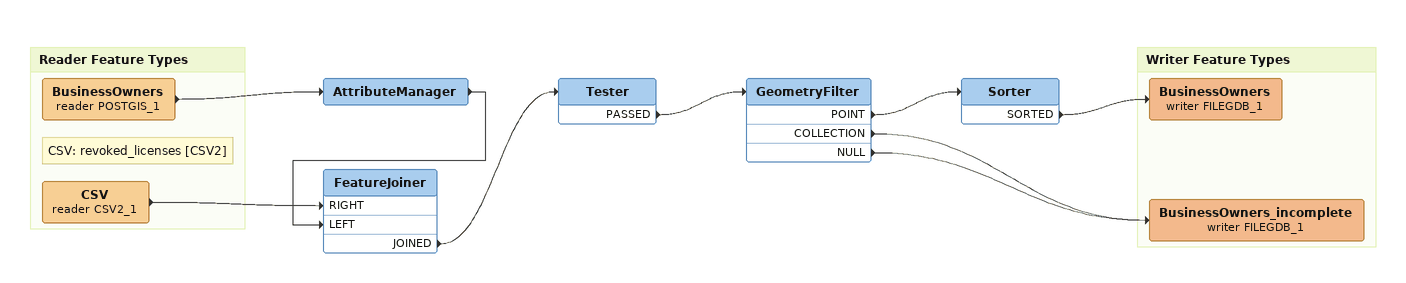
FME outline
AttributeManager
    -> FeatureJoiner [LEFT]
FeatureJoiner
    JOINED -> Tester
Tester
    PASSED -> GeometryFilter
GeometryFilter
    POINT -> Sorter
    COLLECTION -> BusinessOwners_incomplete (writer FILEGDB_1)
    NULL -> BusinessOwners_incomplete (writer FILEGDB_1)
Sorter
    SORTED -> BusinessOwners (writer FILEGDB_1)

Bookmark: Reader Feature Types
BusinessOwners (reader POSTGIS_1)
    -> AttributeManager
Note: CSV: revoked_licenses [CSV2]
CSV (reader CSV2_1)
    -> FeatureJoiner [RIGHT]

Bookmark: Writer Feature Types
BusinessOwners (writer FILEGDB_1)
BusinessOwners_incomplete (writer FILEGDB_1)
